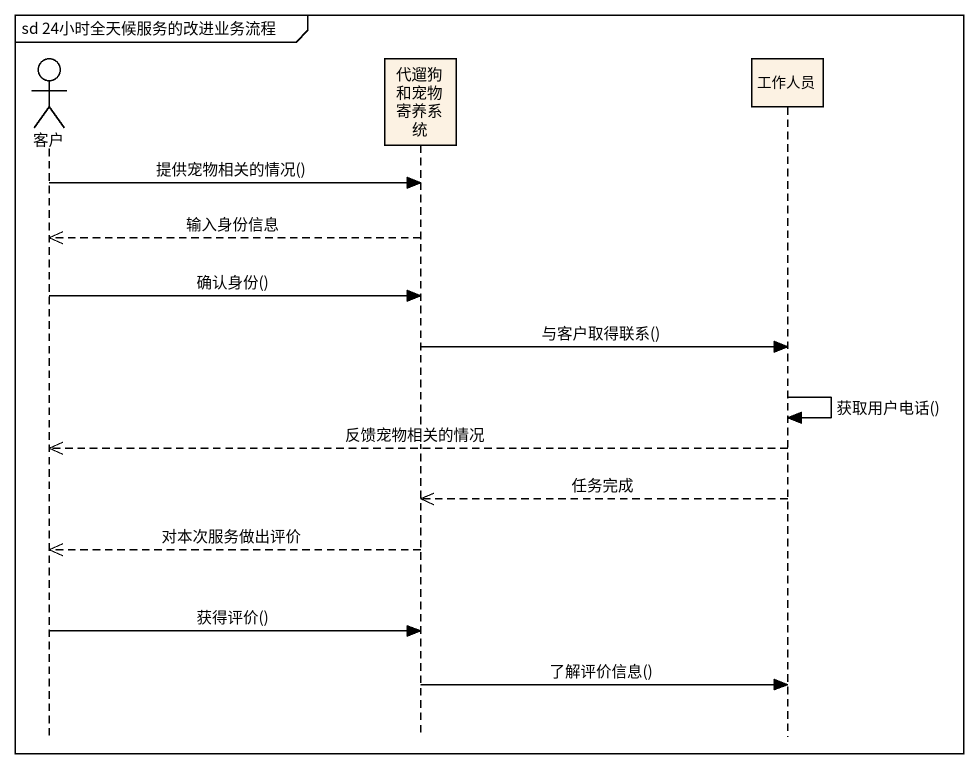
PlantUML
@startuml
mainframe sd 24小时全天候服务的改进业务流程
hide footbox
actor 客户
participant 代遛狗和宠物寄养系统
participant 工作人员

客户 -> 代遛狗和宠物寄养系统 : 提供宠物相关的情况()
代遛狗和宠物寄养系统 -->> 客户 : 输入身份信息
客户 -> 代遛狗和宠物寄养系统 : 确认身份()
代遛狗和宠物寄养系统 -> 工作人员 : 与客户取得联系()
工作人员 -> 工作人员 : 获取用户电话()
工作人员 -->> 客户 : 反馈宠物相关的情况
工作人员 -->> 代遛狗和宠物寄养系统 : 任务完成
代遛狗和宠物寄养系统 -->> 客户 : 对本次服务做出评价
客户 -> 代遛狗和宠物寄养系统 : 获得评价()
代遛狗和宠物寄养系统 -> 工作人员 : 了解评价信息()
@enduml
